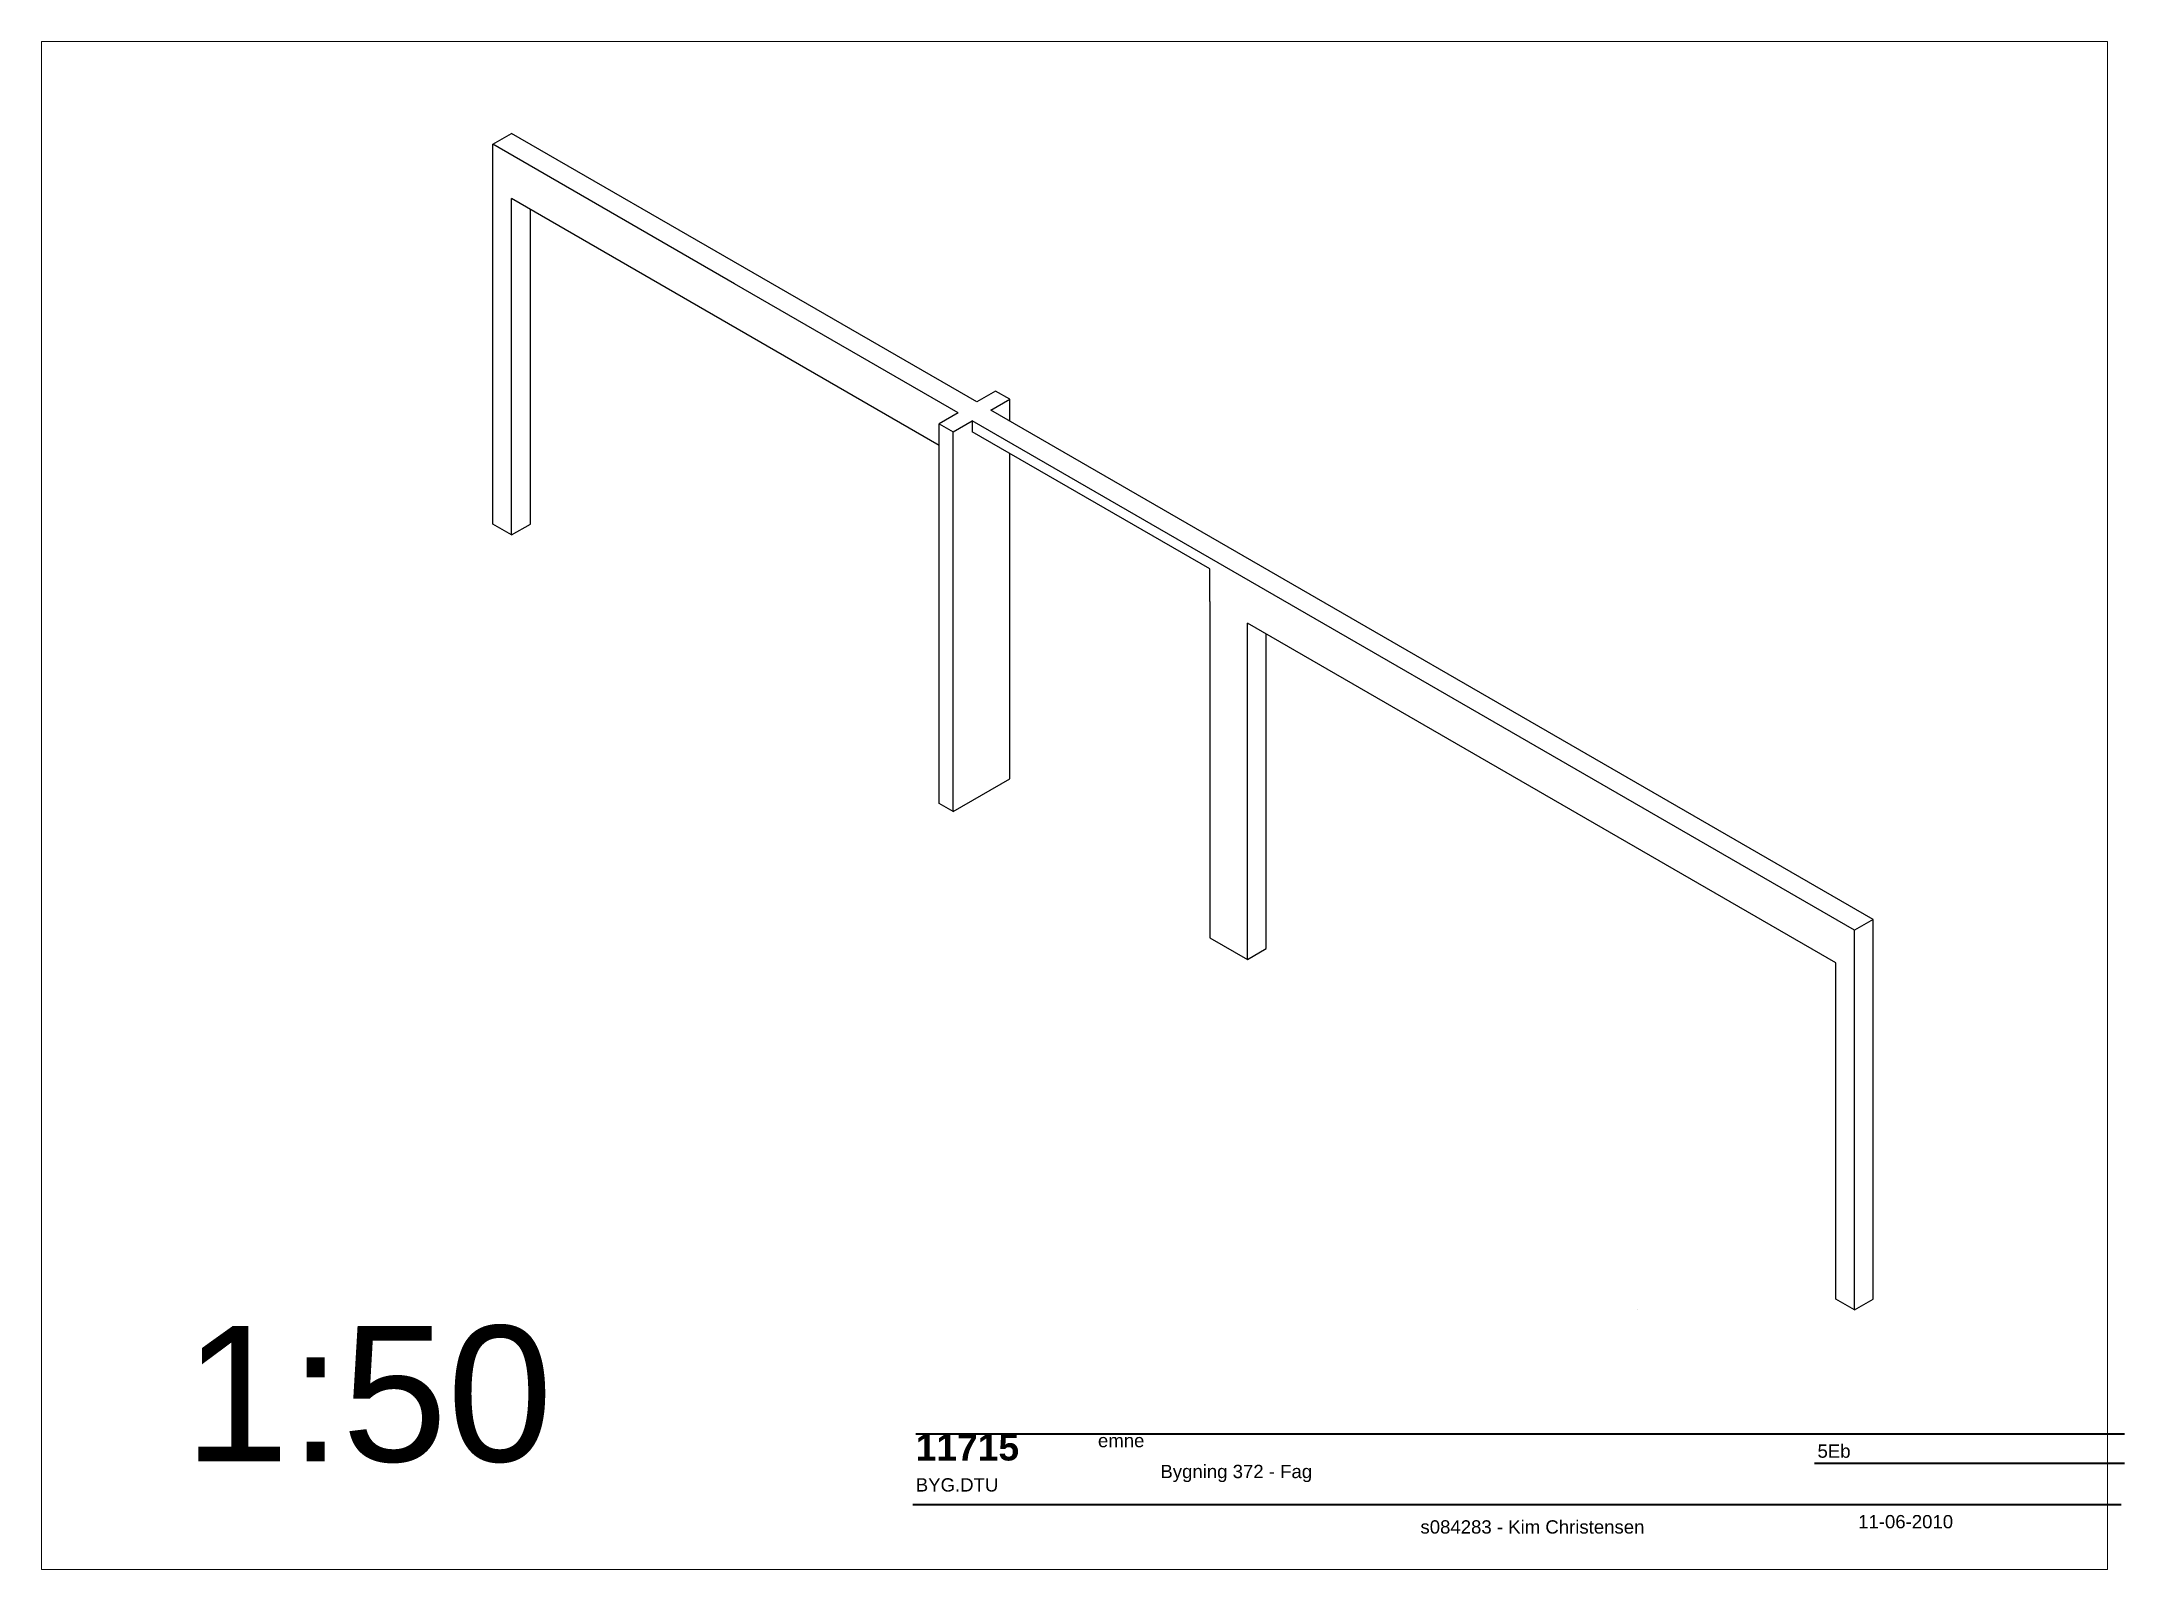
# Paper-space layout 'Bygning 372 fag' of a CAD drawing. Header units: millimetres. Extents: x -1 to 383, y 0 to 282.
# The model-space entities are those that its viewports show. They can reach past a viewport. Long polylines and large blocks are cut down to what shows.
import ezdxf

# ---------------------------------------------------------------- set-up
doc = ezdxf.new("R2010")
doc.units = ezdxf.units.MM
doc.layers.add('Kontur', color=7, linetype='Continuous')
doc.layers.add('Tekst', color=7, linetype='Continuous', lineweight=35)
doc.styles.get("Standard").update_dxf_attribs({"font": 'ARIAL.TTF'})

msp = doc.modelspace()

# ---------------------------------------------------------------- linework, layer by layer
at = {"layer": 'Kontur'}
for p, q in [((-11299, 10998), (-11126, 11098)), ((-9073, 9713), (-11299, 10998)), ((-11299, 7498), (-11299, 10998)), ((-8900, 9813), (-11126, 11098)), ((-11299, 7498), (-11299, 10598)), ((-7186, 8223), (-11126, 10498)), ((-11126, 7398), (-11126, 10498)), ((-10953, 7498), (-10953, 10398)), ((-6839, 8623), (-8900, 9813)), ((-7012, 8523), (-9073, 9713)), ((-6666, 8723), (-6839, 8623)), ((-6709, 8548), (-6536, 8648)), ((-6536, 8648), (-6666, 8723)), ((-6536, 8448), (-6536, 8648)), ((-7012, 8523), (-7186, 8423)), ((-7056, 8348), (-6882, 8448)), ((1249, 3754), (-6882, 8448)), ((-6882, 8448), (-6882, 8348)), ((1422, 3854), (-6709, 8548)), ((-7186, 4923), (-7186, 8423)), ((-7186, 8423), (-7056, 8348)), ((-7056, 4848), (-7056, 8348)), ((-4692, 7084), (-6882, 8348)), ((-6536, 5148), (-6536, 8148)), ((-11126, 7398), (-11299, 7498)), ((-11126, 7398), (-10953, 7498)), ((-4692, 6784), (-4692, 7084)), ((-4692, 6784), (-4692, 3684)), ((1076, 3454), (-4345, 6584)), ((-4345, 3484), (-4345, 6584)), ((-4172, 3584), (-4172, 6484)), ((-7056, 4848), (-6536, 5148)), ((-7056, 4848), (-7186, 4923)), ((1422, 3854), (1249, 3754)), ((1422, 354), (1422, 3854)), ((-4692, 3684), (-4345, 3484)), ((1249, 254), (1249, 3754)), ((-4345, 3484), (-4172, 3584)), ((1076, 354), (1076, 3454)), ((-751, 254), (-751, 254)), ((1249, 254), (1076, 354)), ((1249, 254), (1422, 354))]:
    msp.add_line(p, q, dxfattribs=at)

psp = doc.layouts.new('Bygning 372 fag')

# ---------------------------------------------------------------- linework, layer by layer
at = {"layer": 'Tekst'}
for p, q in [((160.6, 25.11), (383.34, 25.11)), ((326.24, 19.7), (383.34, 19.7)), ((160.05, 12.11), (382.78, 12.11))]:
    psp.add_line(p, q, dxfattribs=at)

# ---------------------------------------------------------------- texts
at = {"layer": 'Kontur', "insert": (25.7, 45.03), "char_height": 25, "attachment_point": 1}
psp.add_mtext_dynamic_manual_height_columns('1:50', width=100.8952, gutter_width=12.5, heights=[0], dxfattribs=at)
at = {"layer": 'Tekst', "attachment_point": 1}
for s, width, insert, char_height in [('{\\fArial|b1|i0|c0|p34;11715\\P\\fArial|b0|i0|c0|p34;\\H0.5x;BYG.DTU}', 34.2534, (160.6, 25.11), 4.9), ('emne', 36.2683, (194.17, 25.11), 2.45), ('5Eb', 44.1032, (326.79, 23.17), 2.45), ('Bygning 372 - Fag', 44.1032, (205.68, 19.41), 2.45), ('s084283 - Kim Christensen', 44.1032, (253.61, 9.19), 2.45), ('11-06-2010', 44.1032, (334.27, 10.16), 2.45)]:
    psp.add_mtext_dynamic_manual_height_columns(s, width=width, gutter_width=1060.74, heights=[0], dxfattribs=dict(at, insert=insert, char_height=char_height))

# ---------------------------------------------------------------- viewports
at = {"layer": 'Defpoints', "view_target_point": (-6742.18, 6477.82)}
psp.add_viewport(center=(189.87, 140.96), size=(380.76, 281.628), view_center_point=(804.33, -1574.2), view_height=14081.3984, dxfattribs=at)

doc.saveas('drawing.dxf')
